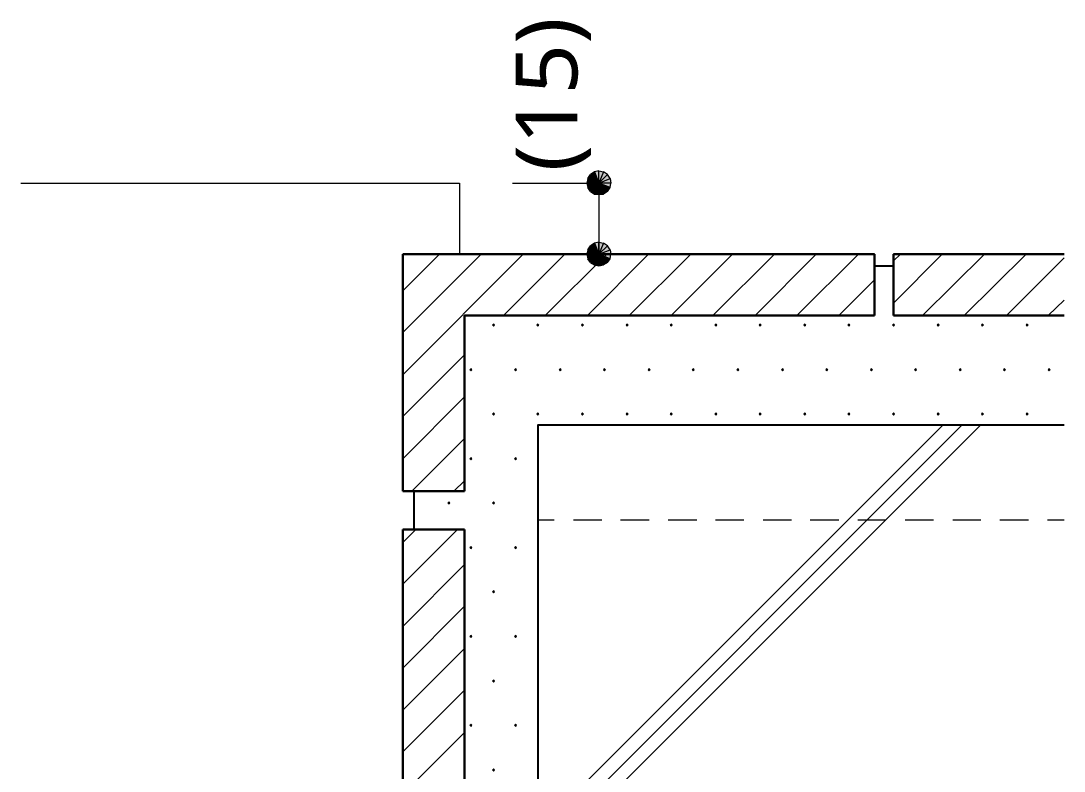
# Model space of a CAD drawing. Header units: millimetres. Extents: x 0 to 420, y 0 to 297.
# Drawn here: x 126.49 to 170.5, y 112.43 to 144.06 of the extents above; entities that cross this region are included whole.
import ezdxf
from ezdxf.enums import TextEntityAlignment as Align

# ---------------------------------------------------------------- set-up
doc = ezdxf.new("R2010")
doc.units = ezdxf.units.MM
doc.styles.add('kst32b', font='NotoSansJP-Variable.ttf')

msp = doc.modelspace()

# ---------------------------------------------------------------- hatches: boundary and pattern name
h = msp.add_hatch(color=7)
h.paths.add_polyline_path([(150.686, 137.689), (150.516, 137.583), (150.876, 137.223), (150.686, 137.689)])
h.paths.add_polyline_path([(150.516, 137.583), (150.876, 137.223), (150.41, 137.414), (150.516, 137.583)])
h.paths.add_polyline_path([(150.876, 137.223), (150.41, 137.414), (150.368, 137.223), (150.876, 137.223)])
h = msp.add_hatch(color=7)
h.paths.add_polyline_path([(151.236, 137.583), (151.067, 137.689), (150.876, 137.223), (151.236, 137.583)])
h.paths.add_polyline_path([(151.067, 137.689), (150.876, 137.223), (150.876, 137.731), (151.067, 137.689)])
h.paths.add_polyline_path([(150.876, 137.223), (150.876, 137.731), (150.686, 137.689), (150.876, 137.223)])
h = msp.add_hatch(color=7)
h.paths.add_polyline_path([(151.342, 137.033), (151.384, 137.223), (150.876, 137.223), (151.342, 137.033)])
h.paths.add_polyline_path([(151.384, 137.223), (150.876, 137.223), (151.342, 137.414), (151.384, 137.223)])
h.paths.add_polyline_path([(150.876, 137.223), (151.342, 137.414), (151.236, 137.583), (150.876, 137.223)])
h = msp.add_hatch(color=7)
h.paths.add_polyline_path([(150.368, 137.223), (150.41, 137.033), (150.876, 137.223), (150.368, 137.223)])
h.paths.add_polyline_path([(150.41, 137.033), (150.876, 137.223), (150.516, 136.864), (150.41, 137.033)])
h.paths.add_polyline_path([(150.876, 137.223), (150.516, 136.864), (150.686, 136.758), (150.876, 137.223)])
for points in [[(150.686, 136.758), (150.876, 136.737), (150.876, 137.223), (150.686, 136.758)], [(150.686, 133.773), (150.876, 133.731), (150.876, 134.218), (150.686, 133.773)], [(146.431, 131.276), (146.41, 131.254), (146.389, 131.233), (146.41, 131.212), (146.431, 131.191), (146.452, 131.212), (146.473, 131.233), (146.452, 131.254), (146.431, 131.276)], [(148.294, 131.276), (148.272, 131.254), (148.251, 131.233), (148.272, 131.212), (148.294, 131.191), (148.315, 131.212), (148.336, 131.233), (148.315, 131.254), (148.294, 131.276)], [(150.178, 131.276), (150.156, 131.254), (150.135, 131.233), (150.156, 131.212), (150.178, 131.191), (150.199, 131.212), (150.22, 131.233), (150.199, 131.254), (150.178, 131.276)], [(152.061, 131.276), (152.04, 131.254), (152.019, 131.233), (152.04, 131.212), (152.061, 131.191), (152.083, 131.212), (152.104, 131.233), (152.083, 131.254), (152.061, 131.276)], [(153.924, 131.276), (153.903, 131.254), (153.882, 131.233), (153.903, 131.212), (153.924, 131.191), (153.945, 131.212), (153.966, 131.233), (153.945, 131.254), (153.924, 131.276)], [(155.808, 131.276), (155.787, 131.254), (155.766, 131.233), (155.787, 131.212), (155.808, 131.191), (155.829, 131.212), (155.85, 131.233), (155.829, 131.254), (155.808, 131.276)], [(157.671, 131.276), (157.649, 131.254), (157.628, 131.233), (157.649, 131.212), (157.671, 131.191), (157.692, 131.212), (157.713, 131.233), (157.692, 131.254), (157.671, 131.276)], [(159.554, 131.276), (159.533, 131.254), (159.512, 131.233), (159.533, 131.212), (159.554, 131.191), (159.576, 131.212), (159.597, 131.233), (159.576, 131.254), (159.554, 131.276)], [(161.417, 131.276), (161.396, 131.254), (161.375, 131.233), (161.396, 131.212), (161.417, 131.191), (161.438, 131.212), (161.459, 131.233), (161.438, 131.254), (161.417, 131.276)], [(163.301, 131.276), (163.28, 131.254), (163.259, 131.233), (163.28, 131.212), (163.301, 131.191), (163.322, 131.212), (163.343, 131.233), (163.322, 131.254), (163.301, 131.276)], [(165.185, 131.276), (165.163, 131.254), (165.142, 131.233), (165.163, 131.212), (165.185, 131.191), (165.206, 131.212), (165.227, 131.233), (165.206, 131.254), (165.185, 131.276)], [(167.047, 131.276), (167.026, 131.254), (167.005, 131.233), (167.026, 131.212), (167.047, 131.191), (167.069, 131.212), (167.09, 131.233), (167.069, 131.254), (167.047, 131.276)], [(168.931, 131.276), (168.91, 131.254), (168.889, 131.233), (168.91, 131.212), (168.931, 131.191), (168.952, 131.212), (168.974, 131.233), (168.952, 131.254), (168.931, 131.276)], [(145.479, 129.392), (145.457, 129.371), (145.436, 129.35), (145.457, 129.328), (145.479, 129.307), (145.5, 129.328), (145.521, 129.35), (145.5, 129.371), (145.479, 129.392)], [(147.362, 129.392), (147.341, 129.371), (147.32, 129.35), (147.341, 129.328), (147.362, 129.307), (147.384, 129.328), (147.405, 129.35), (147.384, 129.371), (147.362, 129.392)], [(149.246, 129.392), (149.225, 129.371), (149.204, 129.35), (149.225, 129.328), (149.246, 129.307), (149.267, 129.328), (149.288, 129.35), (149.267, 129.371), (149.246, 129.392)], [(151.109, 129.392), (151.088, 129.371), (151.067, 129.35), (151.088, 129.328), (151.109, 129.307), (151.13, 129.328), (151.151, 129.35), (151.13, 129.371), (151.109, 129.392)], [(152.993, 129.392), (152.971, 129.371), (152.95, 129.35), (152.971, 129.328), (152.993, 129.307), (153.014, 129.328), (153.035, 129.35), (153.014, 129.371), (152.993, 129.392)], [(154.855, 129.392), (154.834, 129.371), (154.813, 129.35), (154.834, 129.328), (154.855, 129.307), (154.877, 129.328), (154.898, 129.35), (154.877, 129.371), (154.855, 129.392)], [(156.739, 129.392), (156.718, 129.371), (156.697, 129.35), (156.718, 129.328), (156.739, 129.307), (156.76, 129.328), (156.782, 129.35), (156.76, 129.371), (156.739, 129.392)], [(158.623, 129.392), (158.602, 129.371), (158.581, 129.35), (158.602, 129.328), (158.623, 129.307), (158.644, 129.328), (158.665, 129.35), (158.644, 129.371), (158.623, 129.392)], [(160.486, 129.392), (160.465, 129.371), (160.443, 129.35), (160.465, 129.328), (160.486, 129.307), (160.507, 129.328), (160.528, 129.35), (160.507, 129.371), (160.486, 129.392)], [(162.37, 129.392), (162.348, 129.371), (162.327, 129.35), (162.348, 129.328), (162.37, 129.307), (162.391, 129.328), (162.412, 129.35), (162.391, 129.371), (162.37, 129.392)], [(164.232, 129.392), (164.211, 129.371), (164.19, 129.35), (164.211, 129.328), (164.232, 129.307), (164.253, 129.328), (164.275, 129.35), (164.253, 129.371), (164.232, 129.392)], [(166.116, 129.392), (166.095, 129.371), (166.074, 129.35), (166.095, 129.328), (166.116, 129.307), (166.137, 129.328), (166.158, 129.35), (166.137, 129.371), (166.116, 129.392)], [(167.979, 129.392), (167.958, 129.371), (167.936, 129.35), (167.958, 129.328), (167.979, 129.307), (168, 129.328), (168.021, 129.35), (168, 129.371), (167.979, 129.392)], [(169.862, 129.392), (169.841, 129.371), (169.82, 129.35), (169.841, 129.328), (169.862, 129.307), (169.884, 129.328), (169.905, 129.35), (169.884, 129.371), (169.862, 129.392)], [(146.431, 127.529), (146.41, 127.508), (146.389, 127.487), (146.41, 127.466), (146.431, 127.444), (146.452, 127.466), (146.473, 127.487), (146.452, 127.508), (146.431, 127.529)], [(148.294, 127.529), (148.272, 127.508), (148.251, 127.487), (148.272, 127.466), (148.294, 127.444), (148.315, 127.466), (148.336, 127.487), (148.315, 127.508), (148.294, 127.529)], [(150.178, 127.529), (150.156, 127.508), (150.135, 127.487), (150.156, 127.466), (150.178, 127.444), (150.199, 127.466), (150.22, 127.487), (150.199, 127.508), (150.178, 127.529)], [(152.061, 127.529), (152.04, 127.508), (152.019, 127.487), (152.04, 127.466), (152.061, 127.444), (152.083, 127.466), (152.104, 127.487), (152.083, 127.508), (152.061, 127.529)], [(153.924, 127.529), (153.903, 127.508), (153.882, 127.487), (153.903, 127.466), (153.924, 127.444), (153.945, 127.466), (153.966, 127.487), (153.945, 127.508), (153.924, 127.529)], [(155.808, 127.529), (155.787, 127.508), (155.766, 127.487), (155.787, 127.466), (155.808, 127.444), (155.829, 127.466), (155.85, 127.487), (155.829, 127.508), (155.808, 127.529)], [(157.671, 127.529), (157.649, 127.508), (157.628, 127.487), (157.649, 127.466), (157.671, 127.444), (157.692, 127.466), (157.713, 127.487), (157.692, 127.508), (157.671, 127.529)], [(159.554, 127.529), (159.533, 127.508), (159.512, 127.487), (159.533, 127.466), (159.554, 127.444), (159.576, 127.466), (159.597, 127.487), (159.576, 127.508), (159.554, 127.529)], [(161.417, 127.529), (161.396, 127.508), (161.375, 127.487), (161.396, 127.466), (161.417, 127.444), (161.438, 127.466), (161.459, 127.487), (161.438, 127.508), (161.417, 127.529)], [(163.301, 127.529), (163.28, 127.508), (163.259, 127.487), (163.28, 127.466), (163.301, 127.444), (163.322, 127.466), (163.343, 127.487), (163.322, 127.508), (163.301, 127.529)], [(165.185, 127.529), (165.163, 127.508), (165.142, 127.487), (165.163, 127.466), (165.185, 127.444), (165.206, 127.466), (165.227, 127.487), (165.206, 127.508), (165.185, 127.529)], [(167.047, 127.529), (167.026, 127.508), (167.005, 127.487), (167.026, 127.466), (167.047, 127.444), (167.069, 127.466), (167.09, 127.487), (167.069, 127.508), (167.047, 127.529)], [(168.931, 127.529), (168.91, 127.508), (168.889, 127.487), (168.91, 127.466), (168.931, 127.444), (168.952, 127.466), (168.974, 127.487), (168.952, 127.508), (168.931, 127.529)], [(145.479, 125.645), (145.457, 125.624), (145.436, 125.603), (145.457, 125.582), (145.479, 125.561), (145.5, 125.582), (145.521, 125.603), (145.5, 125.624), (145.479, 125.645)], [(147.362, 125.645), (147.341, 125.624), (147.32, 125.603), (147.341, 125.582), (147.362, 125.561), (147.384, 125.582), (147.405, 125.603), (147.384, 125.624), (147.362, 125.645)], [(144.547, 123.783), (144.526, 123.762), (144.505, 123.74), (144.526, 123.719), (144.547, 123.698), (144.568, 123.719), (144.59, 123.74), (144.568, 123.762), (144.547, 123.783)], [(146.431, 123.783), (146.41, 123.762), (146.389, 123.74), (146.41, 123.719), (146.431, 123.698), (146.452, 123.719), (146.473, 123.74), (146.452, 123.762), (146.431, 123.783)], [(145.479, 121.899), (145.457, 121.878), (145.436, 121.856), (145.457, 121.835), (145.479, 121.814), (145.5, 121.835), (145.521, 121.856), (145.5, 121.878), (145.479, 121.899)], [(147.362, 121.899), (147.341, 121.878), (147.32, 121.856), (147.341, 121.835), (147.362, 121.814), (147.384, 121.835), (147.405, 121.856), (147.384, 121.878), (147.362, 121.899)], [(146.431, 120.036), (146.41, 120.015), (146.389, 119.994), (146.41, 119.973), (146.431, 119.951), (146.452, 119.973), (146.473, 119.994), (146.452, 120.015), (146.431, 120.036)], [(145.479, 118.152), (145.457, 118.131), (145.436, 118.11), (145.457, 118.089), (145.479, 118.068), (145.5, 118.089), (145.521, 118.11), (145.5, 118.131), (145.479, 118.152)], [(147.362, 118.152), (147.341, 118.131), (147.32, 118.11), (147.341, 118.089), (147.362, 118.068), (147.384, 118.089), (147.405, 118.11), (147.384, 118.131), (147.362, 118.152)], [(146.431, 116.268), (146.41, 116.247), (146.389, 116.226), (146.41, 116.205), (146.431, 116.184), (146.452, 116.205), (146.473, 116.226), (146.452, 116.247), (146.431, 116.268)], [(145.479, 114.406), (145.457, 114.385), (145.436, 114.363), (145.457, 114.342), (145.479, 114.321), (145.5, 114.342), (145.521, 114.363), (145.5, 114.385), (145.479, 114.406)], [(147.362, 114.406), (147.341, 114.385), (147.32, 114.363), (147.341, 114.342), (147.362, 114.321), (147.384, 114.342), (147.405, 114.363), (147.384, 114.385), (147.362, 114.406)], [(146.431, 112.522), (146.41, 112.501), (146.389, 112.48), (146.41, 112.459), (146.431, 112.437), (146.452, 112.459), (146.473, 112.48), (146.452, 112.501), (146.431, 112.522)]]:
    msp.add_hatch(color=7).paths.add_polyline_path(points)
h = msp.add_hatch(color=7)
h.paths.add_polyline_path([(150.876, 136.737), (151.067, 136.758), (150.876, 137.223), (150.876, 136.737)])
h.paths.add_polyline_path([(151.067, 136.758), (150.876, 137.223), (151.236, 136.864), (151.067, 136.758)])
h.paths.add_polyline_path([(150.876, 137.223), (151.236, 136.864), (151.342, 137.033), (150.876, 137.223)])
h = msp.add_hatch(color=7)
h.paths.add_polyline_path([(150.686, 134.683), (150.516, 134.578), (150.876, 134.218), (150.686, 134.683)])
h.paths.add_polyline_path([(150.516, 134.578), (150.876, 134.218), (150.41, 134.408), (150.516, 134.578)])
h.paths.add_polyline_path([(150.876, 134.218), (150.41, 134.408), (150.368, 134.218), (150.876, 134.218)])
h = msp.add_hatch(color=7)
h.paths.add_polyline_path([(151.236, 134.578), (151.067, 134.683), (150.876, 134.218), (151.236, 134.578)])
h.paths.add_polyline_path([(151.067, 134.683), (150.876, 134.218), (150.876, 134.726), (151.067, 134.683)])
h.paths.add_polyline_path([(150.876, 134.218), (150.876, 134.726), (150.686, 134.683), (150.876, 134.218)])
h = msp.add_hatch(color=7)
h.paths.add_polyline_path([(150.368, 134.218), (150.41, 134.027), (150.876, 134.218), (150.368, 134.218)])
h.paths.add_polyline_path([(150.41, 134.027), (150.876, 134.218), (150.516, 133.879), (150.41, 134.027)])
h.paths.add_polyline_path([(150.876, 134.218), (150.516, 133.879), (150.686, 133.773), (150.876, 134.218)])
h = msp.add_hatch(color=7)
h.paths.add_polyline_path([(151.342, 134.027), (151.384, 134.218), (150.876, 134.218), (151.342, 134.027)])
h.paths.add_polyline_path([(151.384, 134.218), (150.876, 134.218), (151.342, 134.408), (151.384, 134.218)])
h.paths.add_polyline_path([(150.876, 134.218), (151.342, 134.408), (151.236, 134.578), (150.876, 134.218)])
h = msp.add_hatch(color=7)
h.paths.add_polyline_path([(150.876, 133.731), (151.067, 133.773), (150.876, 134.218), (150.876, 133.731)])
h.paths.add_polyline_path([(151.067, 133.773), (150.876, 134.218), (151.236, 133.879), (151.067, 133.773)])
h.paths.add_polyline_path([(150.876, 134.218), (151.236, 133.879), (151.342, 134.027), (150.876, 134.218)])

# ---------------------------------------------------------------- linework, layer by layer
at = {"lineweight": 0}
for points in [[(150.876, 137.223), (150.41, 137.414), (150.368, 137.223)], [(150.516, 137.583), (150.876, 137.223), (150.41, 137.414)], [(150.686, 137.689), (150.516, 137.583), (150.876, 137.223)], [(150.876, 137.223), (150.876, 137.731), (150.686, 137.689)], [(151.067, 137.689), (150.876, 137.223), (150.876, 137.731)], [(151.236, 137.583), (151.067, 137.689), (150.876, 137.223)], [(150.876, 137.223), (151.342, 137.414), (151.236, 137.583)], [(151.384, 137.223), (150.876, 137.223), (151.342, 137.414)], [(150.368, 137.223), (150.41, 137.033), (150.876, 137.223)], [(150.41, 137.033), (150.876, 137.223), (150.516, 136.864)], [(150.876, 137.223), (150.516, 136.864), (150.686, 136.758)], [(150.686, 136.758), (150.876, 136.737), (150.876, 137.223)], [(150.876, 136.737), (151.067, 136.758), (150.876, 137.223)], [(151.067, 136.758), (150.876, 137.223), (151.236, 136.864)], [(150.876, 137.223), (151.236, 136.864), (151.342, 137.033)], [(151.342, 137.033), (151.384, 137.223), (150.876, 137.223)], [(150.686, 134.683), (150.516, 134.578), (150.876, 134.218)], [(150.876, 134.218), (150.876, 134.726), (150.686, 134.683)], [(151.067, 134.683), (150.876, 134.218), (150.876, 134.726)], [(151.236, 134.578), (151.067, 134.683), (150.876, 134.218)], [(150.876, 134.218), (150.41, 134.408), (150.368, 134.218)], [(150.368, 134.218), (150.41, 134.027), (150.876, 134.218)], [(150.516, 134.578), (150.876, 134.218), (150.41, 134.408)], [(150.41, 134.027), (150.876, 134.218), (150.516, 133.879)], [(150.876, 134.218), (150.516, 133.879), (150.686, 133.773)], [(150.686, 133.773), (150.876, 133.731), (150.876, 134.218)], [(150.876, 134.218), (151.342, 134.408), (151.236, 134.578)], [(151.384, 134.218), (150.876, 134.218), (151.342, 134.408)], [(150.876, 133.731), (151.067, 133.773), (150.876, 134.218)], [(151.067, 133.773), (150.876, 134.218), (151.236, 133.879)], [(150.876, 134.218), (151.236, 133.879), (151.342, 134.027)], [(151.342, 134.027), (151.384, 134.218), (150.876, 134.218)], [(146.431, 131.276), (146.41, 131.254), (146.389, 131.233), (146.41, 131.212), (146.431, 131.191), (146.452, 131.212), (146.473, 131.233), (146.452, 131.254)], [(148.294, 131.276), (148.272, 131.254), (148.251, 131.233), (148.272, 131.212), (148.294, 131.191), (148.315, 131.212), (148.336, 131.233), (148.315, 131.254)], [(150.178, 131.276), (150.156, 131.254), (150.135, 131.233), (150.156, 131.212), (150.178, 131.191), (150.199, 131.212), (150.22, 131.233), (150.199, 131.254)], [(152.061, 131.276), (152.04, 131.254), (152.019, 131.233), (152.04, 131.212), (152.061, 131.191), (152.083, 131.212), (152.104, 131.233), (152.083, 131.254)], [(153.924, 131.276), (153.903, 131.254), (153.882, 131.233), (153.903, 131.212), (153.924, 131.191), (153.945, 131.212), (153.966, 131.233), (153.945, 131.254)], [(155.808, 131.276), (155.787, 131.254), (155.766, 131.233), (155.787, 131.212), (155.808, 131.191), (155.829, 131.212), (155.85, 131.233), (155.829, 131.254)], [(157.671, 131.276), (157.649, 131.254), (157.628, 131.233), (157.649, 131.212), (157.671, 131.191), (157.692, 131.212), (157.713, 131.233), (157.692, 131.254)], [(159.554, 131.276), (159.533, 131.254), (159.512, 131.233), (159.533, 131.212), (159.554, 131.191), (159.576, 131.212), (159.597, 131.233), (159.576, 131.254)], [(161.417, 131.276), (161.396, 131.254), (161.375, 131.233), (161.396, 131.212), (161.417, 131.191), (161.438, 131.212), (161.459, 131.233), (161.438, 131.254)], [(163.301, 131.276), (163.28, 131.254), (163.259, 131.233), (163.28, 131.212), (163.301, 131.191), (163.322, 131.212), (163.343, 131.233), (163.322, 131.254)], [(165.185, 131.276), (165.163, 131.254), (165.142, 131.233), (165.163, 131.212), (165.185, 131.191), (165.206, 131.212), (165.227, 131.233), (165.206, 131.254)], [(167.047, 131.276), (167.026, 131.254), (167.005, 131.233), (167.026, 131.212), (167.047, 131.191), (167.069, 131.212), (167.09, 131.233), (167.069, 131.254)], [(168.931, 131.276), (168.91, 131.254), (168.889, 131.233), (168.91, 131.212), (168.931, 131.191), (168.952, 131.212), (168.974, 131.233), (168.952, 131.254)], [(145.479, 129.392), (145.457, 129.371), (145.436, 129.35), (145.457, 129.328), (145.479, 129.307), (145.5, 129.328), (145.521, 129.35), (145.5, 129.371)], [(147.362, 129.392), (147.341, 129.371), (147.32, 129.35), (147.341, 129.328), (147.362, 129.307), (147.384, 129.328), (147.405, 129.35), (147.384, 129.371)], [(149.246, 129.392), (149.225, 129.371), (149.204, 129.35), (149.225, 129.328), (149.246, 129.307), (149.267, 129.328), (149.288, 129.35), (149.267, 129.371)], [(151.109, 129.392), (151.088, 129.371), (151.067, 129.35), (151.088, 129.328), (151.109, 129.307), (151.13, 129.328), (151.151, 129.35), (151.13, 129.371)], [(152.993, 129.392), (152.971, 129.371), (152.95, 129.35), (152.971, 129.328), (152.993, 129.307), (153.014, 129.328), (153.035, 129.35), (153.014, 129.371)], [(154.855, 129.392), (154.834, 129.371), (154.813, 129.35), (154.834, 129.328), (154.855, 129.307), (154.877, 129.328), (154.898, 129.35), (154.877, 129.371)], [(156.739, 129.392), (156.718, 129.371), (156.697, 129.35), (156.718, 129.328), (156.739, 129.307), (156.76, 129.328), (156.782, 129.35), (156.76, 129.371)], [(158.623, 129.392), (158.602, 129.371), (158.581, 129.35), (158.602, 129.328), (158.623, 129.307), (158.644, 129.328), (158.665, 129.35), (158.644, 129.371)], [(160.486, 129.392), (160.465, 129.371), (160.443, 129.35), (160.465, 129.328), (160.486, 129.307), (160.507, 129.328), (160.528, 129.35), (160.507, 129.371)], [(162.37, 129.392), (162.348, 129.371), (162.327, 129.35), (162.348, 129.328), (162.37, 129.307), (162.391, 129.328), (162.412, 129.35), (162.391, 129.371)], [(164.232, 129.392), (164.211, 129.371), (164.19, 129.35), (164.211, 129.328), (164.232, 129.307), (164.253, 129.328), (164.275, 129.35), (164.253, 129.371)], [(166.116, 129.392), (166.095, 129.371), (166.074, 129.35), (166.095, 129.328), (166.116, 129.307), (166.137, 129.328), (166.158, 129.35), (166.137, 129.371)], [(167.979, 129.392), (167.958, 129.371), (167.936, 129.35), (167.958, 129.328), (167.979, 129.307), (168, 129.328), (168.021, 129.35), (168, 129.371)], [(169.862, 129.392), (169.841, 129.371), (169.82, 129.35), (169.841, 129.328), (169.862, 129.307), (169.884, 129.328), (169.905, 129.35), (169.884, 129.371)], [(146.431, 127.529), (146.41, 127.508), (146.389, 127.487), (146.41, 127.466), (146.431, 127.444), (146.452, 127.466), (146.473, 127.487), (146.452, 127.508)], [(148.294, 127.529), (148.272, 127.508), (148.251, 127.487), (148.272, 127.466), (148.294, 127.444), (148.315, 127.466), (148.336, 127.487), (148.315, 127.508)], [(150.178, 127.529), (150.156, 127.508), (150.135, 127.487), (150.156, 127.466), (150.178, 127.444), (150.199, 127.466), (150.22, 127.487), (150.199, 127.508)], [(152.061, 127.529), (152.04, 127.508), (152.019, 127.487), (152.04, 127.466), (152.061, 127.444), (152.083, 127.466), (152.104, 127.487), (152.083, 127.508)], [(153.924, 127.529), (153.903, 127.508), (153.882, 127.487), (153.903, 127.466), (153.924, 127.444), (153.945, 127.466), (153.966, 127.487), (153.945, 127.508)], [(155.808, 127.529), (155.787, 127.508), (155.766, 127.487), (155.787, 127.466), (155.808, 127.444), (155.829, 127.466), (155.85, 127.487), (155.829, 127.508)], [(157.671, 127.529), (157.649, 127.508), (157.628, 127.487), (157.649, 127.466), (157.671, 127.444), (157.692, 127.466), (157.713, 127.487), (157.692, 127.508)], [(159.554, 127.529), (159.533, 127.508), (159.512, 127.487), (159.533, 127.466), (159.554, 127.444), (159.576, 127.466), (159.597, 127.487), (159.576, 127.508)], [(161.417, 127.529), (161.396, 127.508), (161.375, 127.487), (161.396, 127.466), (161.417, 127.444), (161.438, 127.466), (161.459, 127.487), (161.438, 127.508)], [(163.301, 127.529), (163.28, 127.508), (163.259, 127.487), (163.28, 127.466), (163.301, 127.444), (163.322, 127.466), (163.343, 127.487), (163.322, 127.508)], [(165.185, 127.529), (165.163, 127.508), (165.142, 127.487), (165.163, 127.466), (165.185, 127.444), (165.206, 127.466), (165.227, 127.487), (165.206, 127.508)], [(167.047, 127.529), (167.026, 127.508), (167.005, 127.487), (167.026, 127.466), (167.047, 127.444), (167.069, 127.466), (167.09, 127.487), (167.069, 127.508)], [(168.931, 127.529), (168.91, 127.508), (168.889, 127.487), (168.91, 127.466), (168.931, 127.444), (168.952, 127.466), (168.974, 127.487), (168.952, 127.508)], [(145.479, 125.645), (145.457, 125.624), (145.436, 125.603), (145.457, 125.582), (145.479, 125.561), (145.5, 125.582), (145.521, 125.603), (145.5, 125.624)], [(147.362, 125.645), (147.341, 125.624), (147.32, 125.603), (147.341, 125.582), (147.362, 125.561), (147.384, 125.582), (147.405, 125.603), (147.384, 125.624)], [(144.547, 123.783), (144.526, 123.762), (144.505, 123.74), (144.526, 123.719), (144.547, 123.698), (144.568, 123.719), (144.59, 123.74), (144.568, 123.762)], [(146.431, 123.783), (146.41, 123.762), (146.389, 123.74), (146.41, 123.719), (146.431, 123.698), (146.452, 123.719), (146.473, 123.74), (146.452, 123.762)], [(145.479, 121.899), (145.457, 121.878), (145.436, 121.856), (145.457, 121.835), (145.479, 121.814), (145.5, 121.835), (145.521, 121.856), (145.5, 121.878)], [(147.362, 121.899), (147.341, 121.878), (147.32, 121.856), (147.341, 121.835), (147.362, 121.814), (147.384, 121.835), (147.405, 121.856), (147.384, 121.878)], [(146.431, 120.036), (146.41, 120.015), (146.389, 119.994), (146.41, 119.973), (146.431, 119.951), (146.452, 119.973), (146.473, 119.994), (146.452, 120.015)], [(145.479, 118.152), (145.457, 118.131), (145.436, 118.11), (145.457, 118.089), (145.479, 118.068), (145.5, 118.089), (145.521, 118.11), (145.5, 118.131)], [(147.362, 118.152), (147.341, 118.131), (147.32, 118.11), (147.341, 118.089), (147.362, 118.068), (147.384, 118.089), (147.405, 118.11), (147.384, 118.131)], [(146.431, 116.268), (146.41, 116.247), (146.389, 116.226), (146.41, 116.205), (146.431, 116.184), (146.452, 116.205), (146.473, 116.226), (146.452, 116.247)], [(145.479, 114.406), (145.457, 114.385), (145.436, 114.363), (145.457, 114.342), (145.479, 114.321), (145.5, 114.342), (145.521, 114.363), (145.5, 114.385)], [(147.362, 114.406), (147.341, 114.385), (147.32, 114.363), (147.341, 114.342), (147.362, 114.321), (147.384, 114.342), (147.405, 114.363), (147.384, 114.385)], [(146.431, 112.522), (146.41, 112.501), (146.389, 112.48), (146.41, 112.459), (146.431, 112.437), (146.452, 112.459), (146.473, 112.48), (146.452, 112.501)]]:
    msp.add_lwpolyline(points, close=True, dxfattribs=at)
at = {"lineweight": 13}
for points in [[(126.492, 137.223), (144.992, 137.223), (144.992, 134.218)], [(147.235, 137.223), (150.876, 137.223), (150.876, 134.218)], [(142.6, 132.673), (144.145, 134.218)], [(142.6, 130.916), (145.902, 134.218)], [(142.6, 129.138), (147.68, 134.218)], [(146.854, 131.635), (149.437, 134.218)], [(148.611, 131.635), (151.215, 134.218)], [(150.389, 131.635), (152.971, 134.218)], [(152.146, 131.635), (154.75, 134.218)], [(153.924, 131.635), (156.506, 134.218)], [(155.681, 131.635), (158.284, 134.218)], [(157.459, 131.635), (160.041, 134.218)], [(159.216, 131.635), (161.819, 134.218)], [(163.301, 133.943), (163.597, 134.218)], [(163.301, 132.165), (165.354, 134.218)], [(164.529, 131.635), (167.132, 134.218)], [(166.285, 131.635), (168.889, 134.218)], [(168.063, 131.635), (170.497, 134.07)], [(160.994, 131.635), (162.496, 133.138)], [(169.82, 131.635), (170.497, 132.292)], [(142.6, 127.381), (145.203, 129.984)], [(142.6, 125.603), (145.203, 128.206)], [(148.294, 108.352), (166.963, 127.021)], [(148.294, 109.94), (165.375, 127.021)], [(148.294, 109.135), (166.179, 127.021)], [(142.981, 124.227), (145.203, 126.45)], [(144.759, 124.227), (145.203, 124.672)], [(148.294, 123.021), (148.992, 123.021)], [(149.796, 123.021), (151.003, 123.021)], [(151.786, 123.021), (152.993, 123.021)], [(153.797, 123.021), (155.004, 123.021)], [(155.787, 123.021), (156.993, 123.021)], [(157.797, 123.021), (159.004, 123.021)], [(159.787, 123.021), (160.994, 123.021)], [(161.798, 123.021), (162.983, 123.021)], [(163.788, 123.021), (164.994, 123.021)], [(165.799, 123.021), (166.984, 123.021)], [(167.788, 123.021), (168.995, 123.021)], [(169.799, 123.021), (170.497, 123.021)], [(142.6, 122.068), (143.15, 122.618)], [(142.6, 120.311), (144.907, 122.618)], [(142.6, 118.533), (145.203, 121.137)], [(142.6, 116.776), (145.203, 119.38)], [(142.6, 114.998), (145.203, 117.602)], [(142.6, 113.242), (145.203, 115.845)], [(142.6, 111.464), (145.203, 114.067)]]:
    msp.add_lwpolyline(points, dxfattribs=at)
at = {"lineweight": 30}
for points in [[(142.6, 134.218), (162.496, 134.218), (162.496, 131.635)], [(142.6, 134.218), (142.6, 124.227)], [(163.301, 131.635), (163.301, 134.218), (170.497, 134.218)], [(162.496, 131.635), (145.203, 131.635), (145.203, 124.227)], [(163.301, 131.635), (170.497, 131.635)], [(142.6, 124.227), (145.203, 124.227)], [(142.6, 122.618), (145.203, 122.618)], [(142.6, 122.618), (142.6, 107.019), (145.203, 107.019)], [(145.203, 122.618), (145.203, 107.019)]]:
    msp.add_lwpolyline(points, dxfattribs=at)
at = {"lineweight": 25}
for points in [[(162.496, 133.731), (163.301, 133.731)], [(170.497, 127.021), (148.294, 127.021), (148.294, 107.019)], [(143.087, 122.618), (143.087, 124.227)]]:
    msp.add_lwpolyline(points, dxfattribs=at)

# ---------------------------------------------------------------- texts
at = {"style": 'kst32b'}
msp.add_text('(15)', height=2.5989, dxfattribs=at).set_placement((149.966, 137.71), (149.966, 144.208), align=Align.FIT)

doc.saveas('drawing.dxf')
